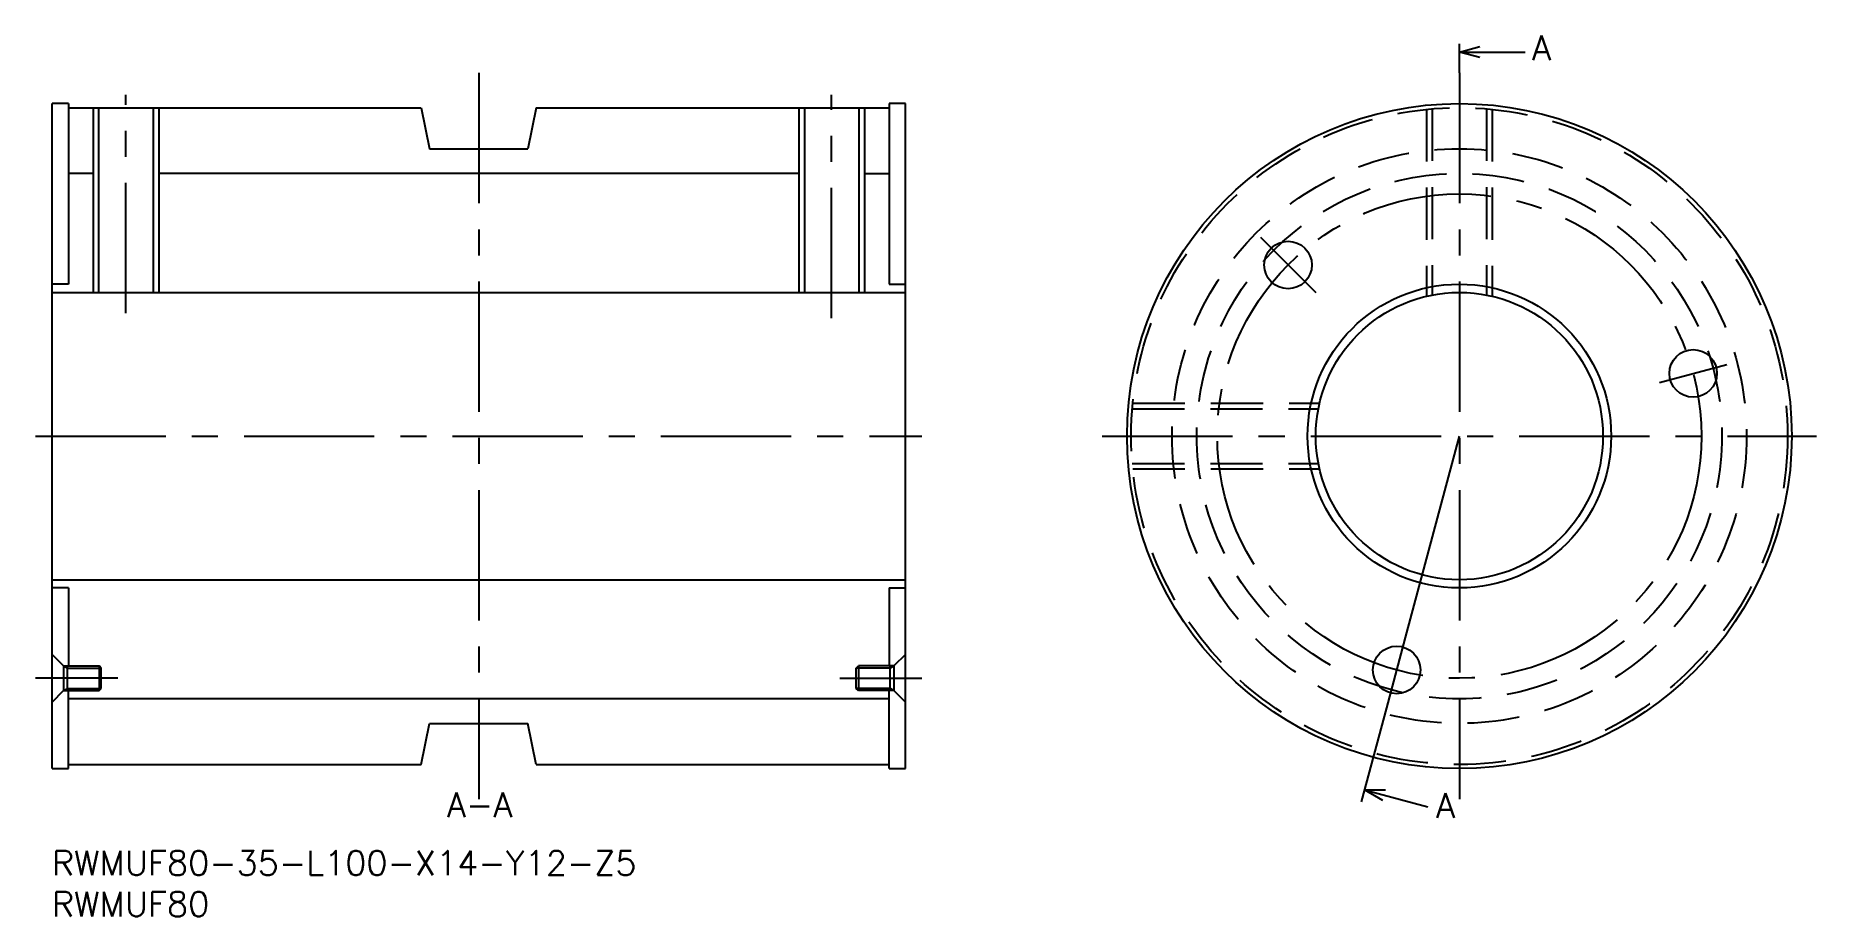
# Model space of a CAD drawing. Extents: x -2 to 215, y -8 to 99.
import ezdxf

# ---------------------------------------------------------------- set-up
doc = ezdxf.new("R2010")
doc.units = 0
doc.header["$LTSCALE"] = 0.5
doc.linetypes.add('CENTER', pattern=[50.8, 31.75, -6.35, 6.35, -6.35])
doc.linetypes.add('DASHED', pattern=[19.05, 12.7, -6.35])
for name, color, linetype in [('MSM_CENTER', 1, 'CENTER'), ('MSM_CONTINUOUS', 7, 'CONTINUOUS'), ('MSM_DASHED', 4, 'DASHED'), ('MSM_NARROW', 5, 'CONTINUOUS'), ('MSM_PART_NUMBER', 7, 'CONTINUOUS')]:
    doc.layers.add(name, color=color, linetype=linetype)
doc.styles.get("Standard").update_dxf_attribs({"font": 'txt.shx', "height": 3, "bigfont": 'bigfont.shx'})

# ---------------------------------------------------------------- blocks, each defined once
blk = doc.blocks.new('*U6')
at = {"layer": 'MSM_PART_NUMBER'}
blk.add_text('RWMUF80-35-L100-X14-Y12-Z5', height=3, dxfattribs=at).set_placement((0, -3))
blk = doc.blocks.new('*U7')
at = {"layer": 'MSM_PART_NUMBER'}
blk.add_text('RWMUF80', height=3, dxfattribs=at).set_placement((0, -8))
blk = doc.blocks.new('*U8')
at = {"layer": 'MSM_CONTINUOUS'}
blk.add_text('A', height=3, dxfattribs=at).set_placement((180.37, 96.28))
blk = doc.blocks.new('*U9')
at = {"layer": 'MSM_CONTINUOUS'}
blk.add_text('A', height=3, dxfattribs=at).set_placement((168.66, 3.99))
blk = doc.blocks.new('*U10')
at = {"layer": 'MSM_CONTINUOUS'}
blk.add_text('A-A', height=3, dxfattribs=at).set_placement((48.13, 4.09))

msp = doc.modelspace()

# ---------------------------------------------------------------- linework, layer by layer
at = {"layer": 'MSM_CENTER'}
for p, q in [((52, 94.73), (52, 6.27)), ((171.5, 94.73), (171.5, 6.27)), ((9, 65.46), (9, 92.07)), ((95, 64.85), (95, 92.07)), ((147.28, 74.71), (154, 68)), ((195.89, 57.04), (204.1, 59.24)), ((-2, 50.5), (106, 50.5)), ((127.99, 50.5), (215.01, 50.5)), ((162.64, 17.42), (165.09, 26.59)), ((8, 21), (-2, 21)), ((96, 21), (106, 21))]:
    msp.add_line(p, q, dxfattribs=at)
msp.add_circle((171.5, 50.5), 29.5, dxfattribs=at)
at = {"layer": 'MSM_CONTINUOUS'}
for p, q in [((171.5, 94.73), (171.5, 98.27)), ((171.5, 97.27), (174, 97.94)), ((171.5, 97.27), (179.5, 97.27)), ((174, 96.6), (171.5, 97.27)), ((2, 91), (0, 91)), ((0, 10), (0, 91)), ((2, 91), (2, 69)), ((2, 90.5), (45, 90.5)), ((5.68, 90.5), (5.68, 68)), ((12.32, 90.5), (12.32, 68)), ((45, 90.5), (46, 85.5)), ((59, 90.5), (58, 85.5)), ((59, 90.5), (102, 90.5)), ((91.68, 90.5), (91.68, 68)), ((98.32, 90.5), (98.32, 68)), ((104, 91), (102, 91)), ((102, 91), (102, 69)), ((104, 10), (104, 91)), ((46, 85.5), (58, 85.5)), ((5, 82.5), (2, 82.5)), ((91, 82.5), (13, 82.5)), ((99, 82.5), (102, 82.5)), ((2, 69), (0, 69)), ((0, 68), (104, 68)), ((102, 69), (104, 69)), ((165.09, 26.59), (171.5, 50.5)), ((0, 33), (104, 33)), ((2, 32), (0, 32)), ((2, 32), (2, 22.5)), ((102, 32), (104, 32)), ((102, 32), (102, 22.5)), ((0, 23.9), (1.4, 22.5)), ((104, 23.9), (102.6, 22.5)), ((1.4, 22.5), (1.4, 19.5)), ((1.4, 22.5), (5.73, 22.5)), ((1.87, 19.5), (1.87, 22.5)), ((5.73, 22.5), (5.73, 19.5)), ((6, 22.23), (5.73, 22.5)), ((6, 19.77), (6, 22.23)), ((98, 22.23), (98.27, 22.5)), ((98, 19.77), (98, 22.23)), ((98.27, 22.5), (98.27, 19.5)), ((102.6, 22.5), (98.27, 22.5)), ((102.13, 19.5), (102.13, 22.5)), ((102.6, 22.5), (102.6, 19.5)), ((5.73, 19.5), (6, 19.77)), ((98.27, 19.5), (98, 19.77)), ((0, 18.1), (1.4, 19.5)), ((1.4, 19.5), (5.73, 19.5)), ((2, 10), (2, 19.5)), ((102, 18.5), (2, 18.5)), ((102.6, 19.5), (98.27, 19.5)), ((102, 10), (102, 19.5)), ((104, 18.1), (102.6, 19.5)), ((159.56, 5.94), (162.64, 17.42)), ((45, 10.5), (46, 15.5)), ((46, 15.5), (58, 15.5)), ((59, 10.5), (58, 15.5)), ((0, 10), (2, 10)), ((2, 10.5), (45, 10.5)), ((59, 10.5), (102, 10.5)), ((102, 10), (104, 10)), ((162.16, 6.13), (159.92, 7.42)), ((159.92, 7.42), (162.51, 7.42)), ((159.92, 7.42), (167.65, 5.35))]:
    msp.add_line(p, q, dxfattribs=at)
for centre, radius in [((171.5, 50.5), 40.5), ((150.62, 71.34), 2.9), ((171.5, 50.5), 18.5), ((171.5, 50.5), 17.5), ((199.99, 58.14), 2.9), ((163.86, 22.01), 2.9)]:
    msp.add_circle(centre, radius, dxfattribs=at)
at = {"layer": 'MSM_DASHED'}
for p, q in [((167.5, 90.3), (167.5, 67.54)), ((168.18, 90.36), (168.18, 67.68)), ((174.82, 90.36), (174.82, 67.68)), ((175.5, 90.3), (175.5, 67.54)), ((131.7, 54.5), (154.46, 54.5)), ((131.64, 53.82), (154.32, 53.82)), ((131.64, 47.18), (154.32, 47.18)), ((131.7, 46.5), (154.46, 46.5))]:
    msp.add_line(p, q, dxfattribs=at)
for radius in [40, 35, 32]:
    msp.add_circle((171.5, 50.5), radius, dxfattribs=at)
at = {"layer": 'MSM_NARROW'}
for p, q in [((5, 90.5), (5, 68)), ((13, 90.5), (13, 68)), ((91, 90.5), (91, 68)), ((99, 90.5), (99, 68)), ((1.4, 22.5), (1.87, 22.23)), ((1.87, 22.23), (6, 22.23)), ((102.13, 22.23), (98, 22.23)), ((102.6, 22.5), (102.13, 22.23)), ((1.4, 19.5), (1.87, 19.77)), ((1.87, 19.77), (6, 19.77)), ((102.13, 19.77), (98, 19.77)), ((102.6, 19.5), (102.13, 19.77))]:
    msp.add_line(p, q, dxfattribs=at)

# ---------------------------------------------------------------- block references
at = {"layer": 'MSM_CONTINUOUS'}
for name in ['*U8', '*U10', '*U9', '*U6', '*U7']:
    msp.add_blockref(name, (0, 0), dxfattribs=at)

doc.saveas('drawing.dxf')
